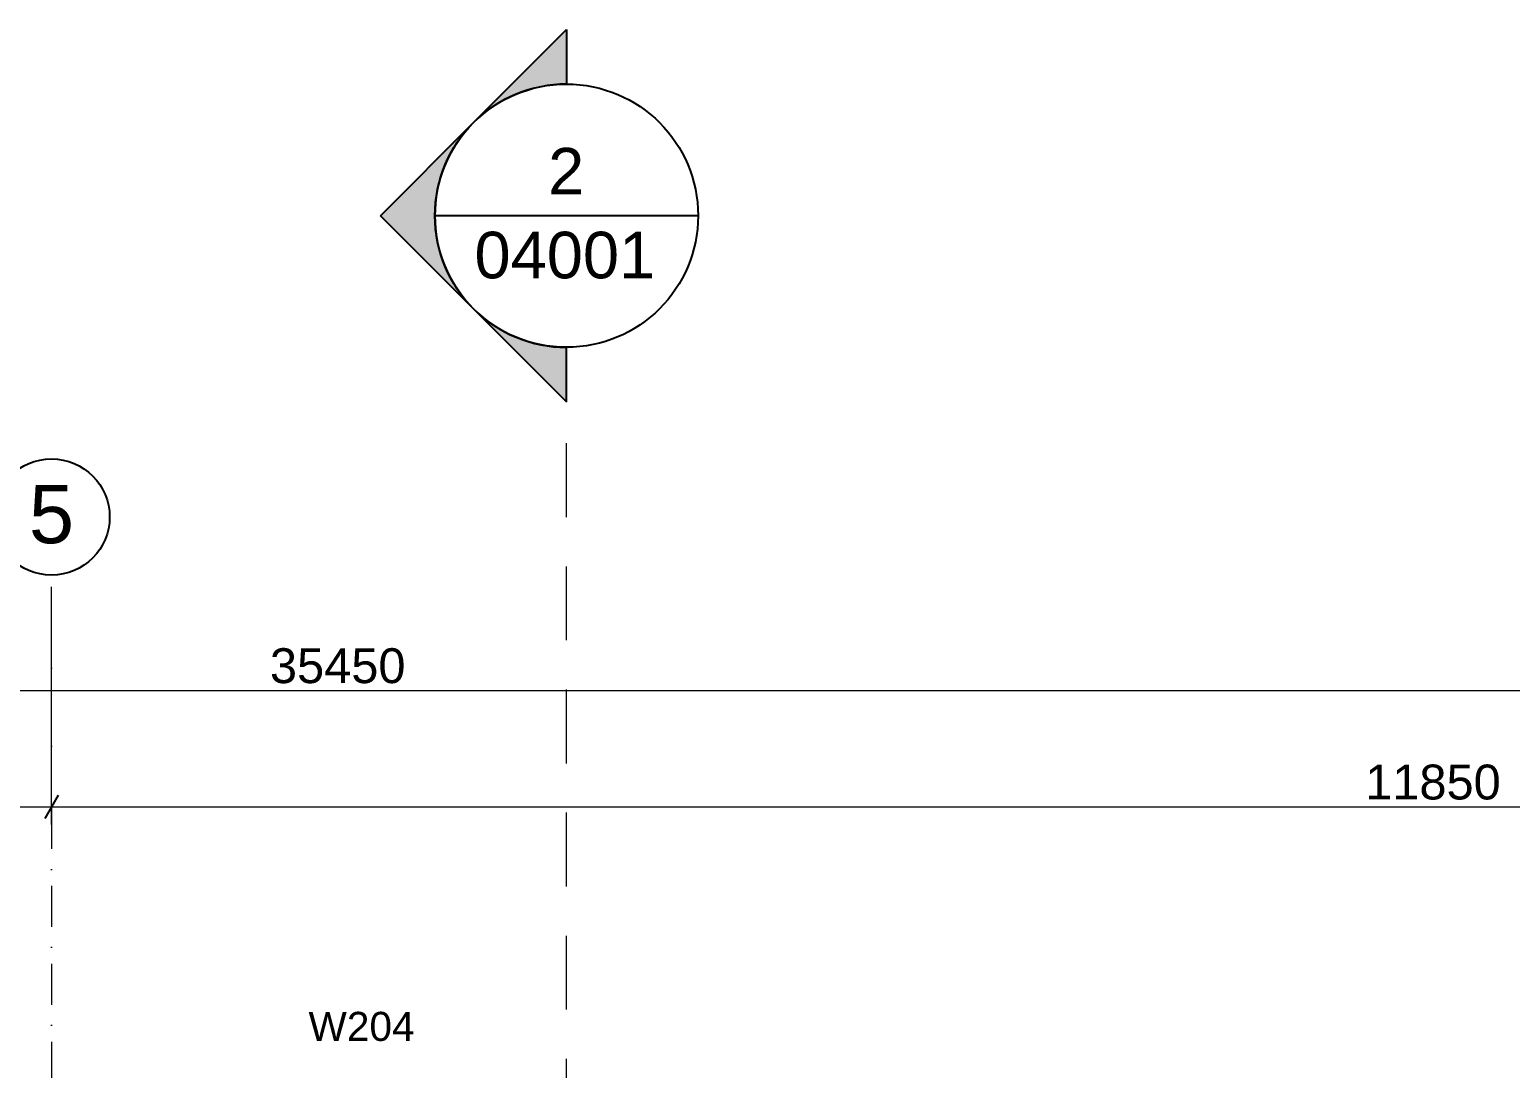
# Model space of a CAD drawing. Header units: millimetres. Extents: x -14278 to 101222, y -22378 to 34603.
# Drawn here: x 75773 to 82138, y 14003 to 18468 of the extents above; entities that cross this region are included whole.
import ezdxf
from ezdxf.enums import TextEntityAlignment as Align

# ---------------------------------------------------------------- set-up
doc = ezdxf.new("R2010")
doc.units = ezdxf.units.MM
doc.header["$MEASUREMENT"] = 0
doc.linetypes.add('Dot & Dashed', pattern=[335.138881, 176.388884, -88.194442, 0, -70.555556])
doc.linetypes.add('Long Dashed', pattern=[529.166651, 317.499995, -211.666656])
for name, color, linetype in [('A-Zz_20_10_90-T_TextWindow', 7, 'Continuous'), ('A-Zz_60_50_80-P_MarkerSection', 7, 'Continuous'), ('NewA-Zz_20_20-D_DimensionGrid', 7, 'Continuous'), ('NewA-Zz_35_40_80-M_GridStructural', 7, 'Continuous')]:
    doc.layers.add(name, color=color, linetype=linetype)
doc.styles.add('GENERATED_STYLE_1', font='')
doc.styles.get('GENERATED_STYLE_1').set_extended_font_data('Arial')
doc.dimstyles.new('GENERATED_STYLE__2', dxfattribs={"dimtxt": 150, "dimasz": 76, "dimexe": 0.18, "dimexo": 300, "dimgap": 0.09, "dimtad": 1, "dimtih": 1, "dimtoh": 1, "dimdec": 0, "dimzin": 0, "dimdsep": 46, "dimtxsty": 'GENERATED_STYLE_1', "dimblk": 'ARROWHEAD_2', "dimblk1": 'ARROWHEAD_2', "dimblk2": 'ARROWHEAD_2', "dimcen": 0.09, "dimclrd": 6, "dimclre": 6, "dimclrt": 7, "dimazin": 0, "dimtfac": 1, "dimtdec": 4, "dimtmove": 0, "dimatfit": 3, "dimfxl": 0, "dimtolj": 1, "dimtzin": 0, "dimarcsym": 0})

# ---------------------------------------------------------------- blocks, each defined once
blk = doc.blocks.new('Standard grid marker')
at = {"layer": 'NewA-Zz_35_40_80-M_GridStructural', "color": 6, "linetype": 'Dot & Dashed', "lineweight": 13}
for q in [(18130.8, 0), (0, 0)]:
    blk.add_line((1000, 0), q, dxfattribs=at)
at = {"layer": 'NewA-Zz_35_40_80-M_GridStructural', "linetype": 'Continuous'}
blk.add_circle((-250, 0), 250, dxfattribs=at)
at = {"layer": 'NewA-Zz_35_40_80-M_GridStructural', "color": 6, "linetype": 'Dot & Dashed', "lineweight": 13}
blk.add_point((1000, 0), dxfattribs=at)
blk.add_point((1000, 0), dxfattribs=at)
at = {"layer": 'NewA-Zz_35_40_80-M_GridStructural', "style": 'GENERATED_STYLE_1'}
blk.add_attdef('AC_MarkerText_1', text='', height=250, rotation=90, dxfattribs=at).set_placement((-250, 14.3), align=Align.MIDDLE_CENTER)
blk = doc.blocks.new('*D1028', base_point=(59666.9, -1647.2))
at = {"layer": 'NewA-Zz_20_20-D_DimensionGrid', "color": 6, "linetype": 'Continuous', "lineweight": 13}
for p, q in [((59366.9, 15551.7), (59366.9, 15823)), ((94816.9, 15551.7), (94816.9, 15823)), ((59318, 15626.7), (59366.9, 15626.7)), ((59366.9, 15626.7), (94816.9, 15626.7)), ((94816.9, 15626.7), (94865.8, 15626.7))]:
    blk.add_line(p, q, dxfattribs=at)
at = {"layer": 'NewA-Zz_20_20-D_DimensionGrid', "linetype": 'Continuous'}
for p, q in [((59395.8, 15676.7), (59338, 15576.7)), ((94788, 15576.7), (94845.8, 15676.7))]:
    blk.add_line(p, q, dxfattribs=at)
at = {"layer": 'NewA-Zz_20_20-D_DimensionGrid', "insert": (76805.9, 15656.7), "char_height": 150, "attachment_point": 7, "style": 'GENERATED_STYLE_1'}
blk.add_mtext('\\A1;{\\fArial|b0|i0|c0|p34;35450}', dxfattribs=at)
blk = doc.blocks.new('ARROWHEAD_2')
at = {"color": 0, "linetype": 'Continuous', "lineweight": 0}
for p, q in [((0, 0), (-1, 0)), ((-0.378, -0.655), (0.378, 0.655))]:
    blk.add_line(p, q, dxfattribs=at)
blk = doc.blocks.new('*D1033', base_point=(59666.9, -1647.2))
at = {"layer": 'NewA-Zz_20_20-D_DimensionGrid', "color": 6, "linetype": 'Continuous', "lineweight": 13}
for p, q in [((68016.9, 15051.6), (68016.9, 16073)), ((75866.9, 15051.6), (75866.9, 16073)), ((68016.9, 15126.6), (75866.9, 15126.6))]:
    blk.add_line(p, q, dxfattribs=at)
at = {"layer": 'NewA-Zz_20_20-D_DimensionGrid', "linetype": 'Continuous'}
for p, q in [((68045.8, 15176.6), (67988, 15076.6)), ((75895.8, 15176.6), (75838, 15076.6))]:
    blk.add_line(p, q, dxfattribs=at)
at = {"layer": 'NewA-Zz_20_20-D_DimensionGrid', "insert": (71713.1, 15156.6), "char_height": 150, "attachment_point": 7, "style": 'GENERATED_STYLE_1'}
blk.add_mtext('\\A1;{\\fArial|b0|i0|c0|p34;7850}', dxfattribs=at)
blk = doc.blocks.new('*D1034', base_point=(59666.9, -1647.2))
at = {"layer": 'NewA-Zz_20_20-D_DimensionGrid', "color": 6, "linetype": 'Continuous', "lineweight": 13}
for p, q in [((75866.9, 15051.6), (75866.9, 16073)), ((87716.9, 15051.6), (87716.9, 16073)), ((75866.9, 15126.6), (87716.9, 15126.6))]:
    blk.add_line(p, q, dxfattribs=at)
at = {"layer": 'NewA-Zz_20_20-D_DimensionGrid', "linetype": 'Continuous'}
for p, q in [((75895.8, 15176.6), (75838, 15076.6)), ((87745.8, 15176.6), (87688, 15076.6))]:
    blk.add_line(p, q, dxfattribs=at)
at = {"layer": 'NewA-Zz_20_20-D_DimensionGrid', "insert": (81513.5, 15156.6), "char_height": 150, "attachment_point": 7, "style": 'GENERATED_STYLE_1'}
blk.add_mtext('\\A1;{\\fArial|b0|i0|c0|p34;11850}', dxfattribs=at)
blk = doc.blocks.new('Label_148_2', base_point=(76774.7, 14324.4))
at = {"layer": 'A-Zz_20_10_90-T_TextWindow', "insert": (77199.7, 14245.8), "char_height": 125, "attachment_point": 2, "style": 'GENERATED_STYLE_1'}
blk.add_mtext('\\fArial|b0|i0|c0|p34;W204\\fArial|b0|i0|c0|p34;\\fArial|b0|i0|c0|p34;\\fArial|b0|i0|c0|p34;\\fArial|b0|i0|c0|p34;\\fArial|b0|i0|c0|p34;\\fArial|b0|i0|c0|p34;\\fArial|b0|i0|c0|p34;\\fArial|b0|i0|c0|p34;\\fArial|b0|i0|c0|p34;\\fArial|b0|i0|c0|p34;\\fArial|b0|i0|c0|p34;\\fArial|b0|i0|c0|p34;\\fArial|b0|i0|c0|p34;\\fArial|b0|i0|c0|p34;\\fArial|b0|i0|c0|p34;\\fArial|b0|i0|c0|p34;\\fArial|b0|i0|c0|p34;\\fArial|b0|i0|c0|p34;\\fArial|b0|i0|c0|p34;\\fArial|b0|i0|c0|p34;\\fArial|b0|i0|c0|p34;\\fArial|b0|i0|c0|p34;\\fArial|b0|i0|c0|p34;\\fArial|b0|i0|c0|p34;\\fArial|b0|i0|c0|p34;\\fArial|b0|i0|c0|p34;\\fArial|b0|i0|c0|p34;\\fArial|b0|i0|c0|p34;\\fArial|b0|i0|c0|p34;}', dxfattribs=at)
blk = doc.blocks.new('Cutting Plane_22_2', base_point=(78080.6, -3916.2))
at = {"layer": 'A-Zz_60_50_80-P_MarkerSection', "linetype": 'Continuous'}
for points in [[(78080.6, 18468.1), (78080.6, 18233.8, 0.198912), (77680.6, 18068.1)], [(77680.6, 18068.1, 0.414214), (77680.6, 17268.1), (77280.6, 17668.1)], [(78080.6, 16868.1), (78080.6, 17102.4, -0.198912), (77680.6, 17268.1)]]:
    blk.add_hatch(color=256, dxfattribs=at).paths.add_polyline_path(points)
for p, q in [((77680.6, 18068.1), (78080.6, 18468.1)), ((78080.6, 18468.1), (78080.6, 18233.8)), ((77280.6, 17668.1), (77680.6, 18068.1)), ((77680.6, 17268.1), (77280.6, 17668.1)), ((78646.3, 17668.1), (77514.9, 17668.1)), ((77680.6, 17268.1), (78080.6, 16868.1)), ((78080.6, 16868.1), (78080.6, 17102.4))]:
    blk.add_line(p, q, dxfattribs=at)
at = {"layer": 'A-Zz_60_50_80-P_MarkerSection', "color": 6, "linetype": 'Long Dashed', "lineweight": 13}
blk.add_line((78080.6, 12668.1), (78080.6, 16868.1), dxfattribs=at)
at = {"layer": 'A-Zz_60_50_80-P_MarkerSection', "linetype": 'Continuous'}
blk.add_circle((78080.6, 17668.1), 565.7, dxfattribs=at)
for start, end in [(90, 135), (135, 225), (225, 270)]:
    blk.add_arc((78080.6, 17668.1), 565.7, start, end, dxfattribs=at)
at = {"layer": 'A-Zz_60_50_80-P_MarkerSection', "char_height": 200, "attachment_point": 9, "style": 'GENERATED_STYLE_1'}
for s, insert in [('\\A1;{\\fArial|b0|i0|c0|p34;2}', (78156.9, 17759.5)), ('\\A1;{\\fArial|b0|i0|c0|p34;04001}', (78461.9, 17396.2))]:
    blk.add_mtext(s, dxfattribs=dict(at, insert=insert))

msp = doc.modelspace()

# ---------------------------------------------------------------- block references
at = {"layer": 'A-Zz_20_10_90-T_TextWindow', "color": 6, "linetype": 'Continuous', "lineweight": 13}
msp.add_blockref('Label_148_2', (76774.7, 14324.4), dxfattribs=at)
at = {"layer": 'A-Zz_60_50_80-P_MarkerSection', "color": 6, "lineweight": 13}
msp.add_blockref('Cutting Plane_22_2', (78080.6, -3916.2), dxfattribs=at)
at = {"layer": 'NewA-Zz_35_40_80-M_GridStructural', "color": 1, "linetype": 'Continuous', "lineweight": 18}
ref = msp.add_blockref('Standard grid marker', (75866.9, 16123), dxfattribs=dict(at, zscale=1000, rotation=270))
ref.add_attrib('AC_MarkerText_1', '5', dxfattribs={"color": 7, "height": 250, "rotation": 360, "style": 'GENERATED_STYLE_1'}).set_placement((75866.9, 16385.2), align=Align.MIDDLE_CENTER)

# ---------------------------------------------------------------- dimensions: what is measured, and where the dimension line sits
at = {"layer": 'NewA-Zz_20_20-D_DimensionGrid', "color": 6, "linetype": 'Continuous', "lineweight": 13}
for base, p1, p2, picture, middle in [((75866.9, 15126.6), (68016.9, 16373), (75866.9, 16373), '*D1033', (71948.6, 15231.6)), ((87716.9, 15126.6), (75866.9, 16373), (87716.9, 16373), '*D1034', (81807.9, 15231.6)), ((94816.9, 15626.7), (59366.9, 16123), (94816.9, 16123), '*D1028', (77100.2, 15731.7))]:
    dim = msp.add_linear_dim(base=base, p1=p1, p2=p2, dimstyle='GENERATED_STYLE__2', dxfattribs=at)
    dim.commit()
    dim.dimension.update_dxf_attribs({"geometry": picture, "text_midpoint": middle, "dimtype": 160})

doc.saveas('drawing.dxf')
